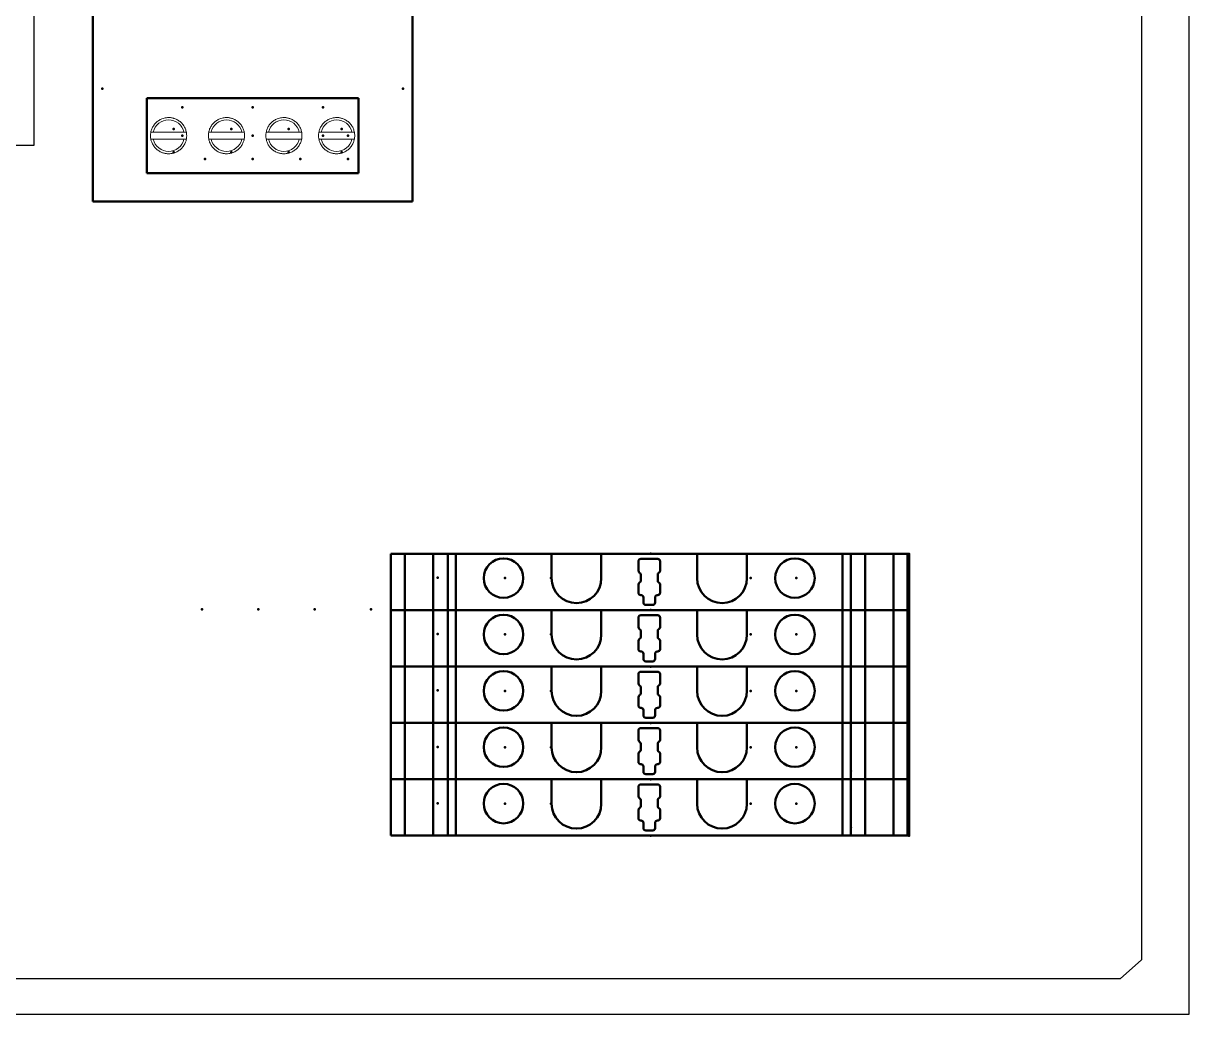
# Model space of a CAD drawing. Header units: millimetres. Extents: x -72 to 2978, y -1067 to 2817.
# Drawn here: x 2523.2 to 2647.3, y 635.5 to 741 of the extents above; entities that cross this region are included whole.
import ezdxf

# ---------------------------------------------------------------- set-up
doc = ezdxf.new("R2010")
doc.units = ezdxf.units.MM
doc.linetypes.add('Dashed', pattern=[2, 1, -1])
for name, color, linetype, lineweight in [('2d ConnectionPoints', 7, 'Continuous', 50), ('AM_0', 7, 'Continuous', 50), ('AM_4', 3, 'Continuous', 25), ('AM_9', 6, 'Dashed', 25)]:
    doc.layers.add(name, color=color, linetype=linetype, lineweight=lineweight)

# ---------------------------------------------------------------- blocks, each defined once
blk = doc.blocks.new('5_1469470000_PART4_0_in_1469470000_0')
at = {"layer": 'AM_0'}
for p, q in [((0, 125), (0, 0)), ((0.97, 125), (0, 125)), ((0.97, 125), (5.4, 39.1)), ((28.6, 39.1), (33.03, 125)), ((34, 125), (33.03, 125)), ((34, 0), (34, 125)), ((5.4, 39.1), (28.6, 39.1)), ((28.25, 11), (5.75, 11)), ((5.75, 11), (5.75, 3)), ((28.25, 11), (28.25, 3)), ((28.25, 3), (5.75, 3)), ((0, 0), (34, 0))]:
    blk.add_line(p, q, dxfattribs=at)

msp = doc.modelspace()

# ---------------------------------------------------------------- linework, layer by layer
for p, q in [((2647.27, 935.51), (2647.27, 635.51)), ((2524.36, 841.1), (2524.36, 728)), ((2524.36, 728), (2501.86, 728)), ((2647.27, 635.51), (2338.28, 635.51))]:
    msp.add_line(p, q)
at = {"color": 30, "true_color": 0xf8991e}
for p, q in [((2642.23, 927.76), (2642.23, 641.35)), ((2642.23, 641.35), (2639.98, 639.31)), ((2639.99, 639.32), (2352.56, 639.32))]:
    msp.add_line(p, q, dxfattribs=at)
at = {"color": 7, "linetype": 'Continuous', "lineweight": 15}
for p, q in [((2537.07, 729.43), (2540.33, 729.43)), ((2543.22, 729.43), (2546.49, 729.43)), ((2549.34, 729.43), (2552.6, 729.43)), ((2554.95, 729.43), (2558.21, 729.43)), ((2540.33, 728.68), (2537.07, 728.68)), ((2546.49, 728.68), (2543.22, 728.68)), ((2552.6, 728.68), (2549.34, 728.68)), ((2558.21, 728.68), (2554.95, 728.68))]:
    msp.add_line(p, q, dxfattribs=at)
for points, knots in [([(2538.7, 727.13), (2538.65, 727.13), (2538.55, 727.13), (2538.41, 727.15), (2538.27, 727.18), (2538.13, 727.21), (2537.91, 727.29), (2537.63, 727.43), (2537.33, 727.68), (2537.08, 727.99), (2536.9, 728.33), (2536.79, 728.69), (2536.76, 729.05), (2536.79, 729.42), (2536.9, 729.78), (2537.08, 730.12), (2537.33, 730.42), (2537.63, 730.67), (2537.94, 730.83), (2538.22, 730.92), (2538.46, 730.97), (2538.62, 730.98), (2538.7, 730.98)], [0, 0, 0, 0, 0.024176, 0.048139, 0.072026, 0.095974, 0.120121, 0.185059, 0.250086, 0.315023, 0.38005, 0.439993, 0.500024, 0.559968, 0.619999, 0.684937, 0.749963, 0.814901, 0.879927, 0.92, 0.95981, 1, 1, 1, 1]), ([(2538.7, 730.73), (2538.32, 730.73), (2537.95, 730.6), (2537.36, 730.13), (2537.15, 729.8), (2537.07, 729.43)], [0, 0, 0, 0, 0.5, 0.5, 1, 1, 1, 1]), ([(2538.7, 730.98), (2538.75, 730.98), (2538.84, 730.98), (2538.99, 730.96), (2539.13, 730.93), (2539.27, 730.89), (2539.48, 730.82), (2539.76, 730.67), (2540.07, 730.42), (2540.32, 730.12), (2540.49, 729.78), (2540.6, 729.42), (2540.63, 729.05), (2540.6, 728.69), (2540.5, 728.33), (2540.32, 727.99), (2540.07, 727.68), (2539.76, 727.43), (2539.46, 727.27), (2539.18, 727.18), (2538.94, 727.14), (2538.78, 727.13), (2538.7, 727.13)], [0, 0, 0, 0, 0.024176, 0.048139, 0.072026, 0.095974, 0.120121, 0.185059, 0.250086, 0.315023, 0.38005, 0.439993, 0.500024, 0.559968, 0.619999, 0.684937, 0.749963, 0.814901, 0.879927, 0.92, 0.95981, 1, 1, 1, 1]), ([(2540.33, 729.43), (2540.25, 729.8), (2540.04, 730.13), (2539.44, 730.6), (2539.08, 730.73), (2538.7, 730.73)], [0, 0, 0, 0, 0.5, 0.5, 1, 1, 1, 1]), ([(2544.86, 727.13), (2544.81, 727.13), (2544.71, 727.13), (2544.57, 727.15), (2544.42, 727.18), (2544.28, 727.21), (2544.07, 727.29), (2543.79, 727.43), (2543.49, 727.68), (2543.23, 727.99), (2543.06, 728.33), (2542.95, 728.69), (2542.92, 729.05), (2542.95, 729.42), (2543.06, 729.78), (2543.23, 730.12), (2543.49, 730.42), (2543.79, 730.67), (2544.1, 730.83), (2544.38, 730.92), (2544.61, 730.97), (2544.77, 730.98), (2544.86, 730.98)], [0, 0, 0, 0, 0.024176, 0.048139, 0.072026, 0.095974, 0.120121, 0.185059, 0.250086, 0.315023, 0.38005, 0.439993, 0.500024, 0.559968, 0.619999, 0.684937, 0.749963, 0.814901, 0.879927, 0.92, 0.95981, 1, 1, 1, 1]), ([(2544.86, 730.73), (2544.48, 730.73), (2544.11, 730.6), (2543.52, 730.13), (2543.31, 729.8), (2543.22, 729.43)], [0, 0, 0, 0, 0.5, 0.5, 1, 1, 1, 1]), ([(2544.86, 730.98), (2544.9, 730.98), (2545, 730.98), (2545.15, 730.96), (2545.29, 730.93), (2545.43, 730.89), (2545.64, 730.82), (2545.92, 730.67), (2546.23, 730.42), (2546.48, 730.12), (2546.65, 729.78), (2546.76, 729.42), (2546.79, 729.05), (2546.76, 728.69), (2546.65, 728.33), (2546.48, 727.99), (2546.23, 727.68), (2545.92, 727.43), (2545.61, 727.27), (2545.34, 727.18), (2545.1, 727.14), (2544.94, 727.13), (2544.86, 727.13)], [0, 0, 0, 0, 0.024176, 0.048139, 0.072026, 0.095974, 0.120121, 0.185059, 0.250086, 0.315023, 0.38005, 0.439993, 0.500024, 0.559968, 0.619999, 0.684937, 0.749963, 0.814901, 0.879927, 0.92, 0.95981, 1, 1, 1, 1]), ([(2546.49, 729.43), (2546.4, 729.8), (2546.2, 730.13), (2545.6, 730.6), (2545.23, 730.73), (2544.86, 730.73)], [0, 0, 0, 0, 0.5, 0.5, 1, 1, 1, 1]), ([(2550.97, 727.13), (2550.92, 727.13), (2550.82, 727.13), (2550.68, 727.15), (2550.54, 727.18), (2550.4, 727.21), (2550.18, 727.29), (2549.9, 727.43), (2549.6, 727.68), (2549.35, 727.99), (2549.17, 728.33), (2549.07, 728.69), (2549.03, 729.05), (2549.07, 729.42), (2549.17, 729.78), (2549.35, 730.12), (2549.6, 730.42), (2549.9, 730.67), (2550.21, 730.83), (2550.49, 730.92), (2550.73, 730.97), (2550.89, 730.98), (2550.97, 730.98)], [0, 0, 0, 0, 0.024176, 0.048139, 0.072026, 0.095974, 0.120121, 0.185059, 0.250086, 0.315023, 0.38005, 0.439993, 0.500024, 0.559968, 0.619999, 0.684937, 0.749963, 0.814901, 0.879927, 0.92, 0.95981, 1, 1, 1, 1]), ([(2550.97, 730.73), (2550.59, 730.73), (2550.22, 730.6), (2549.63, 730.13), (2549.42, 729.8), (2549.34, 729.43)], [0, 0, 0, 0, 0.5, 0.5, 1, 1, 1, 1]), ([(2550.97, 730.98), (2551.02, 730.98), (2551.11, 730.98), (2551.26, 730.96), (2551.4, 730.93), (2551.54, 730.89), (2551.76, 730.82), (2552.03, 730.67), (2552.34, 730.42), (2552.59, 730.12), (2552.77, 729.78), (2552.87, 729.42), (2552.9, 729.05), (2552.87, 728.69), (2552.77, 728.33), (2552.59, 727.99), (2552.34, 727.68), (2552.03, 727.43), (2551.73, 727.27), (2551.45, 727.18), (2551.21, 727.14), (2551.05, 727.13), (2550.97, 727.13)], [0, 0, 0, 0, 0.024176, 0.048139, 0.072026, 0.095974, 0.120121, 0.185059, 0.250086, 0.315023, 0.38005, 0.439993, 0.500024, 0.559968, 0.619999, 0.684937, 0.749963, 0.814901, 0.879927, 0.92, 0.95981, 1, 1, 1, 1]), ([(2552.6, 729.43), (2552.52, 729.8), (2552.31, 730.13), (2551.72, 730.6), (2551.35, 730.73), (2550.97, 730.73)], [0, 0, 0, 0, 0.5, 0.5, 1, 1, 1, 1]), ([(2556.58, 727.13), (2556.53, 727.13), (2556.43, 727.13), (2556.29, 727.15), (2556.15, 727.18), (2556.01, 727.21), (2555.79, 727.29), (2555.52, 727.43), (2555.21, 727.68), (2554.96, 727.99), (2554.78, 728.33), (2554.68, 728.69), (2554.64, 729.05), (2554.68, 729.42), (2554.78, 729.78), (2554.96, 730.12), (2555.21, 730.42), (2555.52, 730.67), (2555.82, 730.83), (2556.1, 730.92), (2556.34, 730.97), (2556.5, 730.98), (2556.58, 730.98)], [0, 0, 0, 0, 0.024176, 0.048139, 0.072026, 0.095974, 0.120121, 0.185059, 0.250086, 0.315023, 0.38005, 0.439993, 0.500024, 0.559968, 0.619999, 0.684937, 0.749963, 0.814901, 0.879927, 0.92, 0.95981, 1, 1, 1, 1]), ([(2556.58, 730.73), (2556.2, 730.73), (2555.83, 730.6), (2555.24, 730.13), (2555.03, 729.8), (2554.95, 729.43)], [0, 0, 0, 0, 0.5, 0.5, 1, 1, 1, 1]), ([(2556.58, 730.98), (2556.63, 730.98), (2556.73, 730.98), (2556.87, 730.96), (2557.01, 730.93), (2557.15, 730.89), (2557.37, 730.82), (2557.64, 730.67), (2557.95, 730.42), (2558.2, 730.12), (2558.38, 729.78), (2558.48, 729.42), (2558.52, 729.05), (2558.48, 728.69), (2558.38, 728.33), (2558.2, 727.99), (2557.95, 727.68), (2557.64, 727.43), (2557.34, 727.27), (2557.06, 727.18), (2556.82, 727.14), (2556.66, 727.13), (2556.58, 727.13)], [0, 0, 0, 0, 0.024176, 0.048139, 0.072026, 0.095974, 0.120121, 0.185059, 0.250086, 0.315023, 0.38005, 0.439993, 0.500024, 0.559968, 0.619999, 0.684937, 0.749963, 0.814901, 0.879927, 0.92, 0.95981, 1, 1, 1, 1]), ([(2558.21, 729.43), (2558.13, 729.8), (2557.92, 730.13), (2557.33, 730.6), (2556.96, 730.73), (2556.58, 730.73)], [0, 0, 0, 0, 0.5, 0.5, 1, 1, 1, 1]), ([(2537.07, 728.68), (2537.15, 728.31), (2537.36, 727.98), (2537.95, 727.51), (2538.32, 727.38), (2538.7, 727.38)], [0, 0, 0, 0, 0.5, 0.5, 1, 1, 1, 1]), ([(2538.7, 727.38), (2539.08, 727.38), (2539.44, 727.51), (2540.04, 727.98), (2540.25, 728.31), (2540.33, 728.68)], [0, 0, 0, 0, 0.5, 0.5, 1, 1, 1, 1]), ([(2543.22, 728.68), (2543.31, 728.31), (2543.52, 727.98), (2544.11, 727.51), (2544.48, 727.38), (2544.86, 727.38)], [0, 0, 0, 0, 0.5, 0.5, 1, 1, 1, 1]), ([(2544.86, 727.38), (2545.23, 727.38), (2545.6, 727.51), (2546.2, 727.98), (2546.4, 728.31), (2546.49, 728.68)], [0, 0, 0, 0, 0.5, 0.5, 1, 1, 1, 1]), ([(2549.34, 728.68), (2549.42, 728.31), (2549.63, 727.98), (2550.22, 727.51), (2550.59, 727.38), (2550.97, 727.38)], [0, 0, 0, 0, 0.5, 0.5, 1, 1, 1, 1]), ([(2550.97, 727.38), (2551.35, 727.38), (2551.72, 727.51), (2552.31, 727.98), (2552.52, 728.31), (2552.6, 728.68)], [0, 0, 0, 0, 0.5, 0.5, 1, 1, 1, 1]), ([(2554.95, 728.68), (2555.03, 728.31), (2555.24, 727.98), (2555.83, 727.51), (2556.2, 727.38), (2556.58, 727.38)], [0, 0, 0, 0, 0.5, 0.5, 1, 1, 1, 1]), ([(2556.58, 727.38), (2556.96, 727.38), (2557.33, 727.51), (2557.92, 727.98), (2558.13, 728.31), (2558.21, 728.68)], [0, 0, 0, 0, 0.5, 0.5, 1, 1, 1, 1])]:
    msp.add_open_spline(points, degree=3, knots=knots, dxfattribs=at)
for points in [[(2536.81, 729.43), (2536.87, 729.43), (2536.96, 729.43), (2537.07, 729.43)], [(2540.33, 729.43), (2540.43, 729.43), (2540.53, 729.43), (2540.59, 729.43)], [(2542.97, 729.43), (2543.02, 729.43), (2543.12, 729.43), (2543.22, 729.43)], [(2546.49, 729.43), (2546.59, 729.43), (2546.69, 729.43), (2546.74, 729.43)], [(2549.08, 729.43), (2549.14, 729.43), (2549.23, 729.43), (2549.34, 729.43)], [(2552.6, 729.43), (2552.7, 729.43), (2552.8, 729.43), (2552.86, 729.43)], [(2554.69, 729.43), (2554.75, 729.43), (2554.85, 729.43), (2554.95, 729.43)], [(2558.21, 729.43), (2558.31, 729.43), (2558.41, 729.43), (2558.47, 729.43)], [(2537.07, 728.68), (2536.96, 728.68), (2536.87, 728.68), (2536.81, 728.68)], [(2540.59, 728.68), (2540.53, 728.68), (2540.43, 728.68), (2540.33, 728.68)], [(2543.22, 728.68), (2543.12, 728.68), (2543.02, 728.68), (2542.97, 728.68)], [(2546.74, 728.68), (2546.69, 728.68), (2546.59, 728.68), (2546.49, 728.68)], [(2549.34, 728.68), (2549.23, 728.68), (2549.14, 728.68), (2549.08, 728.68)], [(2552.86, 728.68), (2552.8, 728.68), (2552.7, 728.68), (2552.6, 728.68)], [(2554.95, 728.68), (2554.85, 728.68), (2554.75, 728.68), (2554.69, 728.68)], [(2558.47, 728.68), (2558.41, 728.68), (2558.31, 728.68), (2558.21, 728.68)]]:
    msp.add_open_spline(points, degree=3, dxfattribs=at)
at = {"layer": '2d ConnectionPoints'}
for p in [(2531.64, 734.05), (2531.64, 734.05), (2563.64, 734.05), (2563.64, 734.05), (2540.14, 732.05), (2547.64, 732.05), (2555.14, 732.05), (2539.22, 729.76), (2539.22, 729.76), (2545.37, 729.76), (2545.37, 729.76), (2551.49, 729.76), (2551.49, 729.76), (2557.1, 729.76), (2557.1, 729.76), (2540.14, 729.05), (2540.14, 729.05), (2547.64, 729.05), (2547.64, 729.05), (2555.14, 729.05), (2555.14, 729.05), (2557.8, 729.06), (2557.8, 729.06), (2539.22, 727.26), (2545.37, 727.26), (2551.49, 727.26), (2557.1, 727.26), (2542.56, 726.56), (2547.64, 726.56), (2552.72, 726.56), (2557.8, 726.56), (2590.01, 684.56), (2590.01, 684.56), (2617.51, 684.55), (2542.25, 678.63), (2548.25, 678.63), (2554.25, 678.63), (2560.25, 678.63), (2567.32, 676.01), (2567.32, 676.01), (2574.5, 675.97), (2574.5, 675.97), (2579.39, 675.97), (2600.63, 675.97), (2605.52, 675.97), (2605.52, 675.97), (2589.99, 672.56), (2589.99, 672.56), (2590.01, 672.56), (2590.01, 672.56), (2617.51, 672.55), (2567.32, 670.01), (2567.32, 670.01), (2574.5, 669.97), (2574.5, 669.97), (2579.39, 669.97), (2600.63, 669.97), (2605.52, 669.97), (2605.52, 669.97), (2589.99, 666.56), (2589.99, 666.56), (2590.01, 666.56), (2590.01, 666.56), (2617.51, 666.55), (2567.32, 664.01), (2567.32, 664.01), (2574.5, 663.97), (2574.5, 663.97), (2579.39, 663.97), (2600.63, 663.97), (2605.52, 663.97), (2605.52, 663.97), (2589.99, 660.56), (2589.99, 660.56), (2590.01, 660.56), (2590.01, 660.56), (2617.51, 660.55), (2567.32, 658.01), (2567.32, 658.01), (2574.5, 657.97), (2574.5, 657.97), (2579.39, 657.97), (2600.63, 657.97), (2605.52, 657.97), (2605.52, 657.97), (2590.01, 654.56), (2590.01, 654.56), (2617.51, 654.55)]:
    msp.add_point(p, dxfattribs=at)
at = {"layer": '2d ConnectionPoints', "color": 3}
for p in [(2589.99, 684.56), (2589.99, 684.56), (2567.32, 682.01), (2567.32, 682.01), (2574.5, 681.97), (2574.5, 681.97), (2579.39, 681.97), (2600.63, 681.97), (2605.52, 681.97), (2605.52, 681.97), (2589.99, 678.56), (2589.99, 678.56), (2589.99, 678.56), (2589.99, 678.56), (2590.01, 678.56), (2590.01, 678.56), (2617.51, 678.55)]:
    msp.add_point(p, dxfattribs=at)
at = {"layer": 'AM_0', "color": 3}
for p, q in [((2562.35, 678.56), (2562.35, 684.56)), ((2562.35, 684.56), (2617.51, 684.56)), ((2563.85, 684.56), (2563.85, 678.56)), ((2566.86, 684.56), (2566.86, 678.56)), ((2568.4, 684.56), (2568.4, 678.56)), ((2569.28, 684.56), (2569.28, 678.56)), ((2579.45, 684.56), (2579.45, 681.96)), ((2584.75, 684.56), (2584.75, 681.96)), ((2588.7, 683.76), (2588.7, 682.76)), ((2590.75, 684.01), (2588.95, 684.01)), ((2591, 683.76), (2591, 682.76)), ((2594.95, 684.56), (2594.95, 681.96)), ((2600.25, 684.56), (2600.25, 681.96)), ((2610.42, 678.56), (2610.42, 684.56)), ((2611.31, 678.56), (2611.31, 684.56)), ((2612.84, 678.56), (2612.84, 684.56)), ((2615.86, 678.56), (2615.86, 684.56)), ((2617.35, 678.56), (2617.35, 684.56)), ((2617.51, 678.56), (2617.51, 684.56)), ((2588.95, 682.33), (2588.95, 681.71)), ((2590.75, 682.33), (2590.75, 681.71)), ((2588.7, 681.28), (2588.7, 680.41)), ((2591, 681.28), (2591, 680.41)), ((2588.95, 680.16), (2588.98, 680.16)), ((2589.23, 679.91), (2589.23, 679.36)), ((2590.48, 679.91), (2590.48, 679.36)), ((2590.75, 680.16), (2590.73, 680.16)), ((2562.35, 678.56), (2617.51, 678.56)), ((2562.35, 678.56), (2617.51, 678.56)), ((2562.35, 678.56), (2617.51, 678.56)), ((2590.23, 679.11), (2589.48, 679.11))]:
    msp.add_line(p, q, dxfattribs=at)
at = {"layer": 'AM_0'}
for p, q in [((2562.35, 684.56), (2617.51, 684.56)), ((2562.35, 672.56), (2562.35, 678.56)), ((2563.85, 678.56), (2563.85, 672.56)), ((2566.86, 678.56), (2566.86, 672.56)), ((2568.4, 678.56), (2568.4, 672.56)), ((2569.28, 678.56), (2569.28, 672.56)), ((2579.45, 678.56), (2579.45, 675.96)), ((2584.75, 678.56), (2584.75, 675.96)), ((2594.95, 678.56), (2594.95, 675.96)), ((2600.25, 678.56), (2600.25, 675.96)), ((2610.42, 672.56), (2610.42, 678.56)), ((2611.31, 672.56), (2611.31, 678.56)), ((2612.84, 672.56), (2612.84, 678.56)), ((2615.86, 672.56), (2615.86, 678.56)), ((2617.35, 672.56), (2617.35, 678.56)), ((2617.51, 672.56), (2617.51, 678.56)), ((2588.7, 677.76), (2588.7, 676.76)), ((2590.75, 678.01), (2588.95, 678.01)), ((2590.75, 678.01), (2588.95, 678.01)), ((2591, 677.76), (2591, 676.76)), ((2588.95, 676.33), (2588.95, 675.71)), ((2590.75, 676.33), (2590.75, 675.71)), ((2588.7, 675.28), (2588.7, 674.41)), ((2591, 675.28), (2591, 674.41)), ((2588.95, 674.16), (2588.98, 674.16)), ((2589.23, 673.91), (2589.23, 673.36)), ((2590.48, 673.91), (2590.48, 673.36)), ((2590.75, 674.16), (2590.73, 674.16)), ((2562.35, 666.56), (2562.35, 672.56)), ((2562.35, 672.56), (2617.51, 672.56)), ((2562.35, 672.56), (2617.51, 672.56)), ((2563.85, 672.56), (2563.85, 666.56)), ((2566.86, 672.56), (2566.86, 666.56)), ((2568.4, 672.56), (2568.4, 666.56)), ((2569.28, 672.56), (2569.28, 666.56)), ((2579.45, 672.56), (2579.45, 669.96)), ((2584.75, 672.56), (2584.75, 669.96)), ((2590.23, 673.11), (2589.48, 673.11)), ((2594.95, 672.56), (2594.95, 669.96)), ((2600.25, 672.56), (2600.25, 669.96)), ((2610.42, 666.56), (2610.42, 672.56)), ((2611.31, 666.56), (2611.31, 672.56)), ((2612.84, 666.56), (2612.84, 672.56)), ((2615.86, 666.56), (2615.86, 672.56)), ((2617.35, 666.56), (2617.35, 672.56)), ((2617.51, 666.56), (2617.51, 672.56)), ((2588.7, 671.76), (2588.7, 670.76)), ((2590.75, 672.01), (2588.95, 672.01)), ((2591, 671.76), (2591, 670.76)), ((2588.95, 670.33), (2588.95, 669.71)), ((2590.75, 670.33), (2590.75, 669.71)), ((2588.7, 669.28), (2588.7, 668.41)), ((2591, 669.28), (2591, 668.41)), ((2588.95, 668.16), (2588.98, 668.16)), ((2589.23, 667.91), (2589.23, 667.36)), ((2590.48, 667.91), (2590.48, 667.36)), ((2590.75, 668.16), (2590.73, 668.16)), ((2562.35, 660.56), (2562.35, 666.56)), ((2562.35, 666.56), (2617.51, 666.56)), ((2562.35, 666.56), (2617.51, 666.56)), ((2563.85, 666.56), (2563.85, 660.56)), ((2566.86, 666.56), (2566.86, 660.56)), ((2568.4, 666.56), (2568.4, 660.56)), ((2569.28, 666.56), (2569.28, 660.56)), ((2579.45, 666.56), (2579.45, 663.96)), ((2584.75, 666.56), (2584.75, 663.96)), ((2590.23, 667.11), (2589.48, 667.11)), ((2594.95, 666.56), (2594.95, 663.96)), ((2600.25, 666.56), (2600.25, 663.96)), ((2610.42, 660.56), (2610.42, 666.56)), ((2611.31, 660.56), (2611.31, 666.56)), ((2612.84, 660.56), (2612.84, 666.56)), ((2615.86, 660.56), (2615.86, 666.56)), ((2617.35, 660.56), (2617.35, 666.56)), ((2617.51, 660.56), (2617.51, 666.56)), ((2588.7, 665.76), (2588.7, 664.76)), ((2590.75, 666.01), (2588.95, 666.01)), ((2591, 665.76), (2591, 664.76)), ((2588.95, 664.33), (2588.95, 663.71)), ((2590.75, 664.33), (2590.75, 663.71)), ((2588.7, 663.28), (2588.7, 662.41)), ((2591, 663.28), (2591, 662.41)), ((2588.95, 662.16), (2588.98, 662.16)), ((2589.23, 661.91), (2589.23, 661.36)), ((2590.48, 661.91), (2590.48, 661.36)), ((2590.75, 662.16), (2590.73, 662.16)), ((2562.35, 654.56), (2562.35, 660.56)), ((2562.35, 660.56), (2617.51, 660.56)), ((2562.35, 660.56), (2617.51, 660.56)), ((2563.85, 660.56), (2563.85, 654.56)), ((2566.86, 660.56), (2566.86, 654.56)), ((2568.4, 660.56), (2568.4, 654.56)), ((2569.28, 660.56), (2569.28, 654.56)), ((2579.45, 660.56), (2579.45, 657.96)), ((2584.75, 660.56), (2584.75, 657.96)), ((2590.75, 660.01), (2588.95, 660.01)), ((2590.23, 661.11), (2589.48, 661.11)), ((2594.95, 660.56), (2594.95, 657.96)), ((2600.25, 660.56), (2600.25, 657.96)), ((2610.42, 654.56), (2610.42, 660.56)), ((2611.31, 654.56), (2611.31, 660.56)), ((2612.84, 654.56), (2612.84, 660.56)), ((2615.86, 654.56), (2615.86, 660.56)), ((2617.35, 654.56), (2617.35, 660.56)), ((2617.51, 654.56), (2617.51, 660.56)), ((2588.7, 659.76), (2588.7, 658.76)), ((2591, 659.76), (2591, 658.76)), ((2588.95, 658.33), (2588.95, 657.71)), ((2590.75, 658.33), (2590.75, 657.71)), ((2588.7, 657.28), (2588.7, 656.41)), ((2588.95, 656.16), (2588.98, 656.16)), ((2590.75, 656.16), (2590.73, 656.16)), ((2591, 657.28), (2591, 656.41)), ((2589.23, 655.91), (2589.23, 655.36)), ((2590.23, 655.11), (2589.48, 655.11)), ((2590.48, 655.91), (2590.48, 655.36)), ((2562.35, 654.56), (2617.51, 654.56))]:
    msp.add_line(p, q, dxfattribs=at)
at = {"layer": 'AM_0', "color": 3}
for centre in [(2574.34, 681.97), (2605.36, 681.97)]:
    msp.add_circle(centre, 2.1, dxfattribs=at)
at = {"layer": 'AM_0'}
for centre in [(2574.34, 675.97), (2605.36, 675.97), (2574.34, 669.97), (2605.36, 669.97), (2574.34, 663.97), (2605.36, 663.97), (2574.34, 657.97), (2605.36, 657.97)]:
    msp.add_circle(centre, 2.1, dxfattribs=at)
at = {"layer": 'AM_0', "color": 3}
for centre, radius, start, end in [((2588.95, 683.76), 0.25, 90, 180), ((2590.75, 683.76), 0.25, 0, 90), ((2588.95, 682.76), 0.25, 180, 240), ((2588.7, 682.33), 0.25, 0, 60), ((2591, 682.33), 0.25, 120, 180), ((2590.75, 682.76), 0.25, 300, 0), ((2582.1, 681.96), 2.65, 180, 0), ((2588.95, 681.28), 0.25, 120, 180), ((2588.7, 681.71), 0.25, 300, 0), ((2591, 681.71), 0.25, 180, 240), ((2590.75, 681.28), 0.25, 0, 60), ((2597.6, 681.96), 2.65, 180, 360), ((2588.95, 680.41), 0.25, 180, 270), ((2588.98, 679.91), 0.25, 0, 90), ((2590.73, 679.91), 0.25, 90, 180), ((2590.75, 680.41), 0.25, 270, 0), ((2589.48, 679.36), 0.25, 180, 270), ((2590.23, 679.36), 0.25, 270, 0)]:
    msp.add_arc(centre, radius, start, end, dxfattribs=at)
at = {"layer": 'AM_0'}
for centre, radius, start, end in [((2588.95, 677.76), 0.25, 90, 180), ((2590.75, 677.76), 0.25, 0, 90), ((2588.95, 676.76), 0.25, 180, 240), ((2588.7, 676.33), 0.25, 0, 60), ((2591, 676.33), 0.25, 120, 180), ((2590.75, 676.76), 0.25, 300, 0), ((2582.1, 675.96), 2.65, 180, 0), ((2588.95, 675.28), 0.25, 120, 180), ((2588.7, 675.71), 0.25, 300, 0), ((2591, 675.71), 0.25, 180, 240), ((2590.75, 675.28), 0.25, 0, 60), ((2597.6, 675.96), 2.65, 180, 360), ((2588.95, 674.41), 0.25, 180, 270), ((2588.98, 673.91), 0.25, 0, 90), ((2590.73, 673.91), 0.25, 90, 180), ((2590.75, 674.41), 0.25, 270, 0), ((2589.48, 673.36), 0.25, 180, 270), ((2590.23, 673.36), 0.25, 270, 0), ((2588.95, 671.76), 0.25, 90, 180), ((2590.75, 671.76), 0.25, 0, 90), ((2582.1, 669.96), 2.65, 180, 0), ((2588.95, 670.76), 0.25, 180, 240), ((2588.7, 670.33), 0.25, 0, 60), ((2591, 670.33), 0.25, 120, 180), ((2590.75, 670.76), 0.25, 300, 0), ((2597.6, 669.96), 2.65, 180, 360), ((2588.95, 669.28), 0.25, 120, 180), ((2588.7, 669.71), 0.25, 300, 0), ((2591, 669.71), 0.25, 180, 240), ((2590.75, 669.28), 0.25, 0, 60), ((2588.95, 668.41), 0.25, 180, 270), ((2588.98, 667.91), 0.25, 0, 90), ((2589.48, 667.36), 0.25, 180, 270), ((2590.23, 667.36), 0.25, 270, 0), ((2590.73, 667.91), 0.25, 90, 180), ((2590.75, 668.41), 0.25, 270, 0), ((2588.95, 665.76), 0.25, 90, 180), ((2590.75, 665.76), 0.25, 0, 90), ((2582.1, 663.96), 2.65, 180, 0), ((2588.95, 664.76), 0.25, 180, 240), ((2588.7, 664.33), 0.25, 0, 60), ((2588.7, 663.71), 0.25, 300, 0), ((2591, 664.33), 0.25, 120, 180), ((2591, 663.71), 0.25, 180, 240), ((2590.75, 664.76), 0.25, 300, 0), ((2597.6, 663.96), 2.65, 180, 360), ((2588.95, 663.28), 0.25, 120, 180), ((2588.95, 662.41), 0.25, 180, 270), ((2590.75, 662.41), 0.25, 270, 0), ((2590.75, 663.28), 0.25, 0, 60), ((2588.98, 661.91), 0.25, 0, 90), ((2589.48, 661.36), 0.25, 180, 270), ((2590.23, 661.36), 0.25, 270, 0), ((2590.73, 661.91), 0.25, 90, 180), ((2588.95, 659.76), 0.25, 90, 180), ((2590.75, 659.76), 0.25, 0, 90), ((2588.95, 658.76), 0.25, 180, 240), ((2590.75, 658.76), 0.25, 300, 0), ((2582.1, 657.96), 2.65, 180, 0), ((2588.95, 657.28), 0.25, 120, 180), ((2588.7, 658.33), 0.25, 0, 60), ((2588.7, 657.71), 0.25, 300, 0), ((2591, 658.33), 0.25, 120, 180), ((2591, 657.71), 0.25, 180, 240), ((2590.75, 657.28), 0.25, 0, 60), ((2597.6, 657.96), 2.65, 180, 360), ((2588.95, 656.41), 0.25, 180, 270), ((2588.98, 655.91), 0.25, 0, 90), ((2590.73, 655.91), 0.25, 90, 180), ((2590.75, 656.41), 0.25, 270, 0), ((2589.48, 655.36), 0.25, 180, 270), ((2590.23, 655.36), 0.25, 270, 0)]:
    msp.add_arc(centre, radius, start, end, dxfattribs=at)
at = {"layer": 'AM_4', "color": 3}
msp.add_lwpolyline([(2611.41, 679.13), (2611.4, 679.13), (2611.4, 679.13)], dxfattribs=at)
at = {"layer": 'AM_4'}
for points in [[(2611.41, 673.13), (2611.4, 673.13), (2611.4, 673.13)], [(2611.41, 667.13), (2611.4, 667.13), (2611.4, 667.13)], [(2611.41, 661.13), (2611.4, 661.13), (2611.4, 661.13)], [(2611.41, 655.13), (2611.4, 655.13), (2611.4, 655.13)]]:
    msp.add_lwpolyline(points, dxfattribs=at)
at = {"layer": 'AM_9', "color": 3}
msp.add_lwpolyline([(2611.41, 679.44), (2611.4, 679.45), (2611.4, 679.45)], dxfattribs=at)
at = {"layer": 'AM_9'}
for points in [[(2611.41, 673.44), (2611.4, 673.45), (2611.4, 673.45)], [(2611.41, 667.44), (2611.4, 667.45), (2611.4, 667.45)], [(2611.41, 661.44), (2611.4, 661.45), (2611.4, 661.45)], [(2611.41, 655.44), (2611.4, 655.45), (2611.4, 655.45)]]:
    msp.add_lwpolyline(points, dxfattribs=at)

# ---------------------------------------------------------------- block references
msp.add_blockref('5_1469470000_PART4_0_in_1469470000_0', (2530.64, 722.05))

doc.saveas('drawing.dxf')
